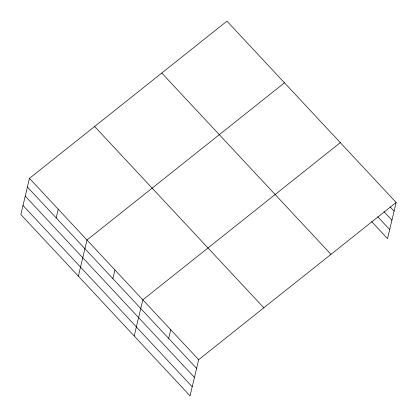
<?xml version="1.0" encoding="UTF-8"?>
<svg xmlns="http://www.w3.org/2000/svg" width="417" height="417" viewBox="0 0 417 417"><rect width="100%" height="100%" fill="white"/><g stroke="black" fill="none" stroke-linecap="round" stroke-linejoin="round"><path stroke-width="0.63" d="M29.466 178.367L20.85 214.526L190.048 395.842L198.664 359.678L396.15 202.474L226.952 21.158L29.466 178.367L198.664 359.678M56.159 217.872L58.229 209.188M78.375 276.174L86.991 240.015L284.477 82.806M112.84 278.613L114.91 269.929M134.211 336.008L142.828 299.844L340.314 142.64M168.677 338.448L170.746 329.764M396.15 202.474L387.534 238.633L371.583 221.536M390.093 206.884L394.081 211.158M383.942 211.674L391.923 220.223M377.729 216.746L389.697 229.569M161.78 73.038L330.978 254.349M94.633 126.487L263.836 307.803M27.397 187.051L196.595 368.362M25.234 196.115L194.437 377.432M23.008 205.461L192.211 386.773"/></g></svg>
